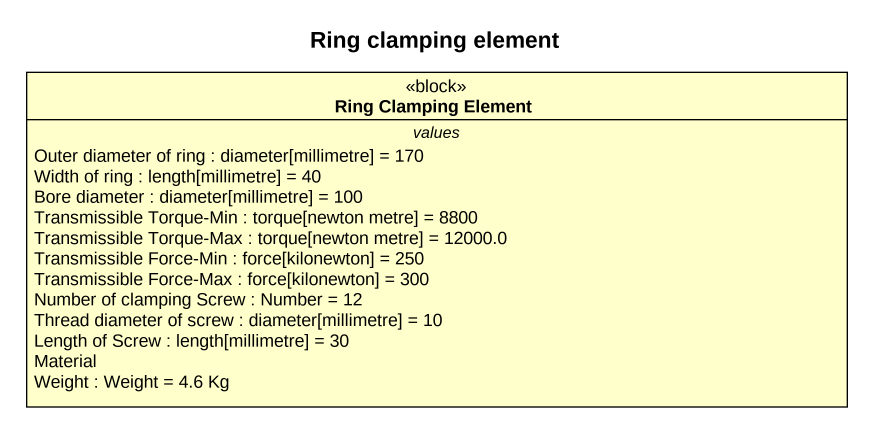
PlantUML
@startuml
title Ring clamping element
hide circle
hide empty members
class "Ring Clamping Element" as Ring_Clamping_Element <<block>> {
  -- values --
  Outer diameter of ring : diameter[millimetre] = 170
  Width of ring : length[millimetre] = 40
  Bore diameter : diameter[millimetre] = 100
  Transmissible Torque-Min : torque[newton metre] = 8800
  Transmissible Torque-Max : torque[newton metre] = 12000.0
  Transmissible Force-Min : force[kilonewton] = 250
  Transmissible Force-Max : force[kilonewton] = 300
  Number of clamping Screw : Number = 12
  Thread diameter of screw : diameter[millimetre] = 10
  Length of Screw : length[millimetre] = 30
  Material
  Weight : Weight = 4.6 Kg
}
@enduml
